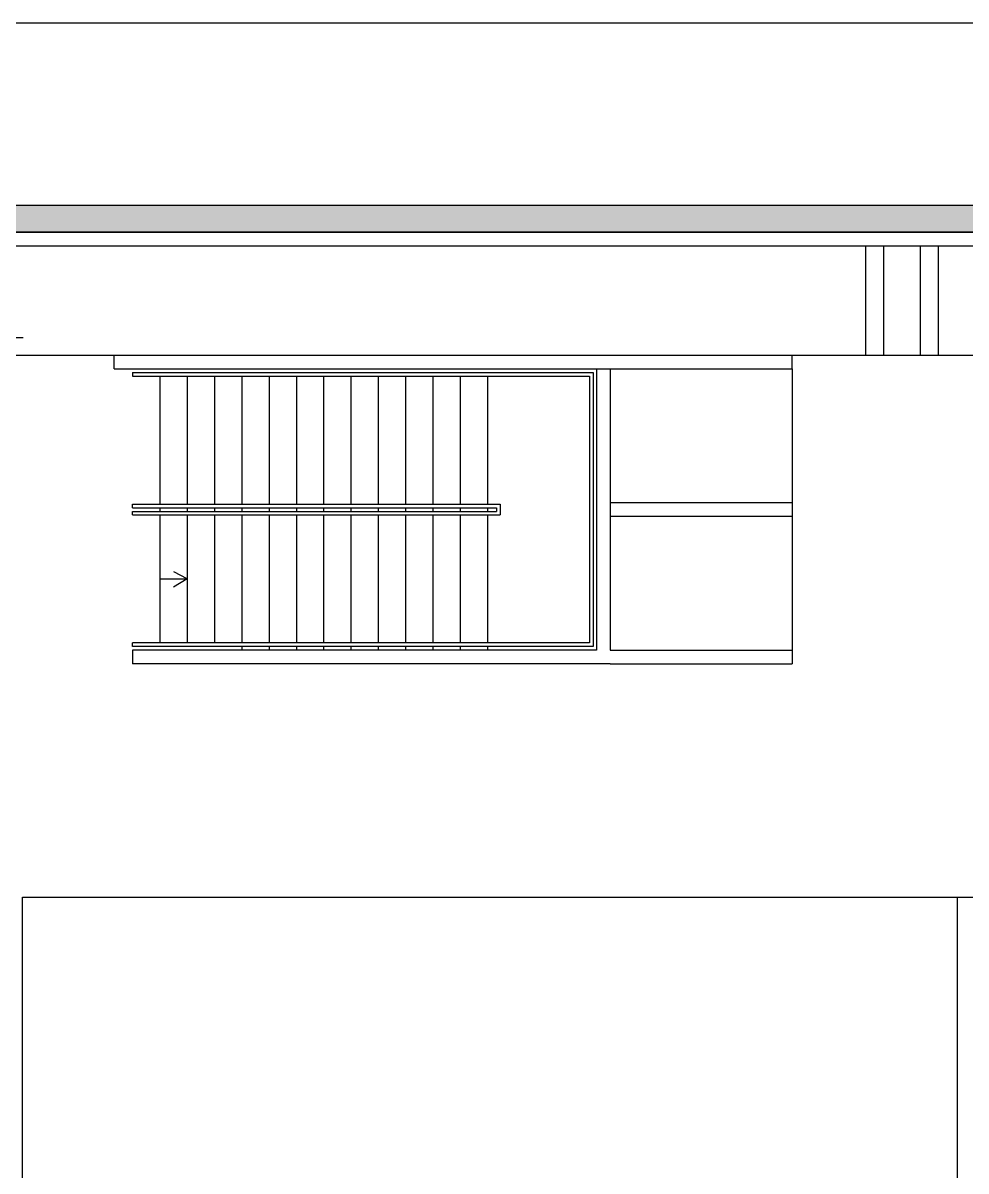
# Model space of a CAD drawing. Header units: inches. Extents: x -55 to 600, y -103 to 167.
# Drawn here: x 308.7 to 319.07, y 54.09 to 66.7 of the extents above; entities that cross this region are included whole.
import ezdxf

# ---------------------------------------------------------------- set-up
doc = ezdxf.new("R2010")
doc.units = ezdxf.units.IN
doc.header["$MEASUREMENT"] = 0
doc.linetypes.add('ACAD_ISO02W100', pattern=[15, 12, -3])
doc.layers.add('VISTA', color=3, linetype='Continuous')

msp = doc.modelspace()

# ---------------------------------------------------------------- hatches: boundary and pattern name
h = msp.add_hatch()
h.set_pattern_fill('AR-SAND', scale=0.05)
h.set_pattern_definition([(37.5, (107.191186, 48.32949), (-0.003149668, 0.096341188), [0, -0.076, 0, -0.085, 0, -0.08125]), (7.5, (107.19119, 48.32949), (0.088488835, 0.1411073), [0, -0.041, 0, -0.0685, 0, -0.02625]), (327.5, (107.12969, 48.32949), (0.155707093, 0.000282953), [0, -0.025, 0, -0.09, 0, -0.1175]), (317.5, (107.12969, 48.32949), (0.15030633, 0.04388378), [0, -0.0125, 0, -0.059, 0, -0.0675])])
h.paths.add_polyline_path([(336.978, 64.701), (272.078, 64.701), (272.078, 64.401), (336.978, 64.401)])

# ---------------------------------------------------------------- linework, layer by layer
for p, q in [((266.978, 66.701), (341.978, 66.701)), ((272.078, 64.701), (341.978, 64.701)), ((272.378, 64.401), (336.678, 64.401)), ((308.706, 64.251), (336.528, 64.251)), ((308.706, 64.251), (314.019, 64.251)), ((308.706, 64.251), (336.528, 64.251)), ((308.556, 63.246), (308.706, 63.246)), ((308.706, 63.051), (335.328, 63.051)), ((309.706, 62.901), (309.706, 63.051)), ((309.706, 63.051), (317.156, 63.051)), ((317.156, 62.901), (317.156, 63.051)), ((309.706, 62.901), (317.156, 62.901)), ((309.906, 62.861), (314.966, 62.861)), ((309.906, 62.861), (309.906, 62.821)), ((309.906, 62.821), (314.926, 62.821)), ((317.156, 62.901), (317.156, 59.661)), ((317.156, 61.431), (315.156, 61.431)), ((309.906, 61.416), (313.946, 61.416)), ((309.906, 61.376), (309.906, 61.416)), ((309.906, 61.376), (313.906, 61.376)), ((309.906, 61.336), (313.906, 61.336)), ((309.906, 61.296), (309.906, 61.336)), ((309.906, 61.296), (313.946, 61.296)), ((311.406, 61.376), (311.406, 61.336)), ((317.156, 61.281), (315.156, 61.281)), ((310.506, 60.593), (310.359, 60.673)), ((310.206, 60.593), (310.506, 60.593)), ((310.506, 60.593), (310.355, 60.502)), ((314.926, 59.891), (309.906, 59.891)), ((309.906, 59.851), (309.906, 59.891)), ((314.966, 59.851), (309.906, 59.851)), ((315.006, 59.811), (309.906, 59.811)), ((309.906, 59.811), (309.906, 59.661)), ((315.156, 59.811), (317.156, 59.811)), ((315.156, 59.661), (309.906, 59.661)), ((315.156, 59.661), (317.156, 59.661)), ((316.471, 57.099), (335.328, 57.099))]:
    msp.add_line(p, q)
at = {"linetype": 'ACAD_ISO02W100'}
for p, q in [((317.963, 63.051), (317.963, 64.253)), ((317.963, 63.051), (317.963, 64.251)), ((318.163, 63.051), (318.163, 64.253)), ((318.163, 63.051), (318.163, 64.251)), ((318.563, 63.051), (318.563, 64.251)), ((318.563, 63.051), (318.563, 64.251)), ((318.763, 63.051), (318.763, 64.251)), ((318.763, 63.051), (318.763, 64.251))]:
    msp.add_line(p, q, dxfattribs=at)
for points in [[(272.078, 64.401), (272.078, 64.701), (337.128, 64.701)], [(272.078, 55.884), (272.078, 64.701), (336.978, 64.701), (336.978, 52.734)], [(336.678, 64.401), (272.378, 64.401)], [(272.378, 55.884), (272.378, 64.401), (336.678, 64.401)], [(272.528, 55.734), (272.528, 64.251), (336.528, 64.251)], [(335.328, 64.251), (335.328, 44.835), (273.728, 44.835), (273.728, 63.051), (335.328, 63.051)]]:
    msp.add_lwpolyline(points)
msp.add_lwpolyline([(308.698, 57.099), (318.967, 57.099), (318.967, 50.065), (308.698, 50.065)], close=True)
at = {"layer": 'VISTA'}
for p, q in [((310.206, 62.821), (310.206, 61.416)), ((310.506, 62.821), (310.506, 61.416)), ((310.806, 62.821), (310.806, 61.416)), ((311.106, 62.821), (311.106, 61.416)), ((311.406, 62.821), (311.406, 61.416)), ((311.706, 62.821), (311.706, 61.416)), ((312.006, 62.821), (312.006, 61.416)), ((312.306, 62.821), (312.306, 61.416)), ((312.606, 62.821), (312.606, 61.416)), ((312.906, 62.821), (312.906, 61.416)), ((313.206, 62.821), (313.206, 61.416)), ((313.506, 62.821), (313.506, 61.416)), ((313.806, 62.821), (313.806, 61.416)), ((314.926, 62.821), (314.926, 59.891)), ((314.966, 62.861), (314.966, 59.851)), ((315.006, 62.901), (315.006, 59.811)), ((315.156, 62.901), (315.156, 59.811)), ((310.206, 61.376), (310.206, 61.336)), ((310.206, 61.296), (310.206, 59.891)), ((310.506, 61.376), (310.506, 61.336)), ((310.506, 61.296), (310.506, 59.891)), ((310.806, 61.376), (310.806, 61.336)), ((310.806, 61.296), (310.806, 59.891)), ((311.106, 61.376), (311.106, 61.336)), ((311.106, 61.296), (311.106, 59.891)), ((311.406, 61.296), (311.406, 59.891)), ((311.706, 61.376), (311.706, 61.336)), ((311.706, 61.296), (311.706, 59.891)), ((312.006, 61.376), (312.006, 61.336)), ((312.006, 61.296), (312.006, 59.891)), ((312.306, 61.376), (312.306, 61.336)), ((312.306, 61.296), (312.306, 61.211)), ((312.306, 61.296), (312.306, 59.891)), ((312.606, 61.376), (312.606, 61.336)), ((312.606, 61.296), (312.606, 59.891)), ((312.906, 61.376), (312.906, 61.336)), ((312.906, 61.296), (312.906, 59.891)), ((313.206, 61.376), (313.206, 61.336)), ((313.206, 61.296), (313.206, 59.891)), ((313.506, 61.376), (313.506, 61.336)), ((313.506, 61.296), (313.506, 59.891)), ((313.806, 61.376), (313.806, 61.336)), ((313.806, 61.296), (313.806, 59.891)), ((313.906, 61.376), (313.906, 61.336)), ((313.946, 61.416), (313.946, 61.296)), ((311.106, 59.851), (311.106, 59.811)), ((311.406, 59.851), (311.406, 59.811)), ((311.706, 59.851), (311.706, 59.811)), ((312.006, 59.851), (312.006, 59.811)), ((312.306, 59.851), (312.306, 59.811)), ((312.606, 59.851), (312.606, 59.811)), ((312.906, 59.851), (312.906, 59.811)), ((313.206, 59.851), (313.206, 59.811)), ((313.506, 59.851), (313.506, 59.811)), ((313.806, 59.851), (313.806, 59.811))]:
    msp.add_line(p, q, dxfattribs=at)

doc.saveas('drawing.dxf')
